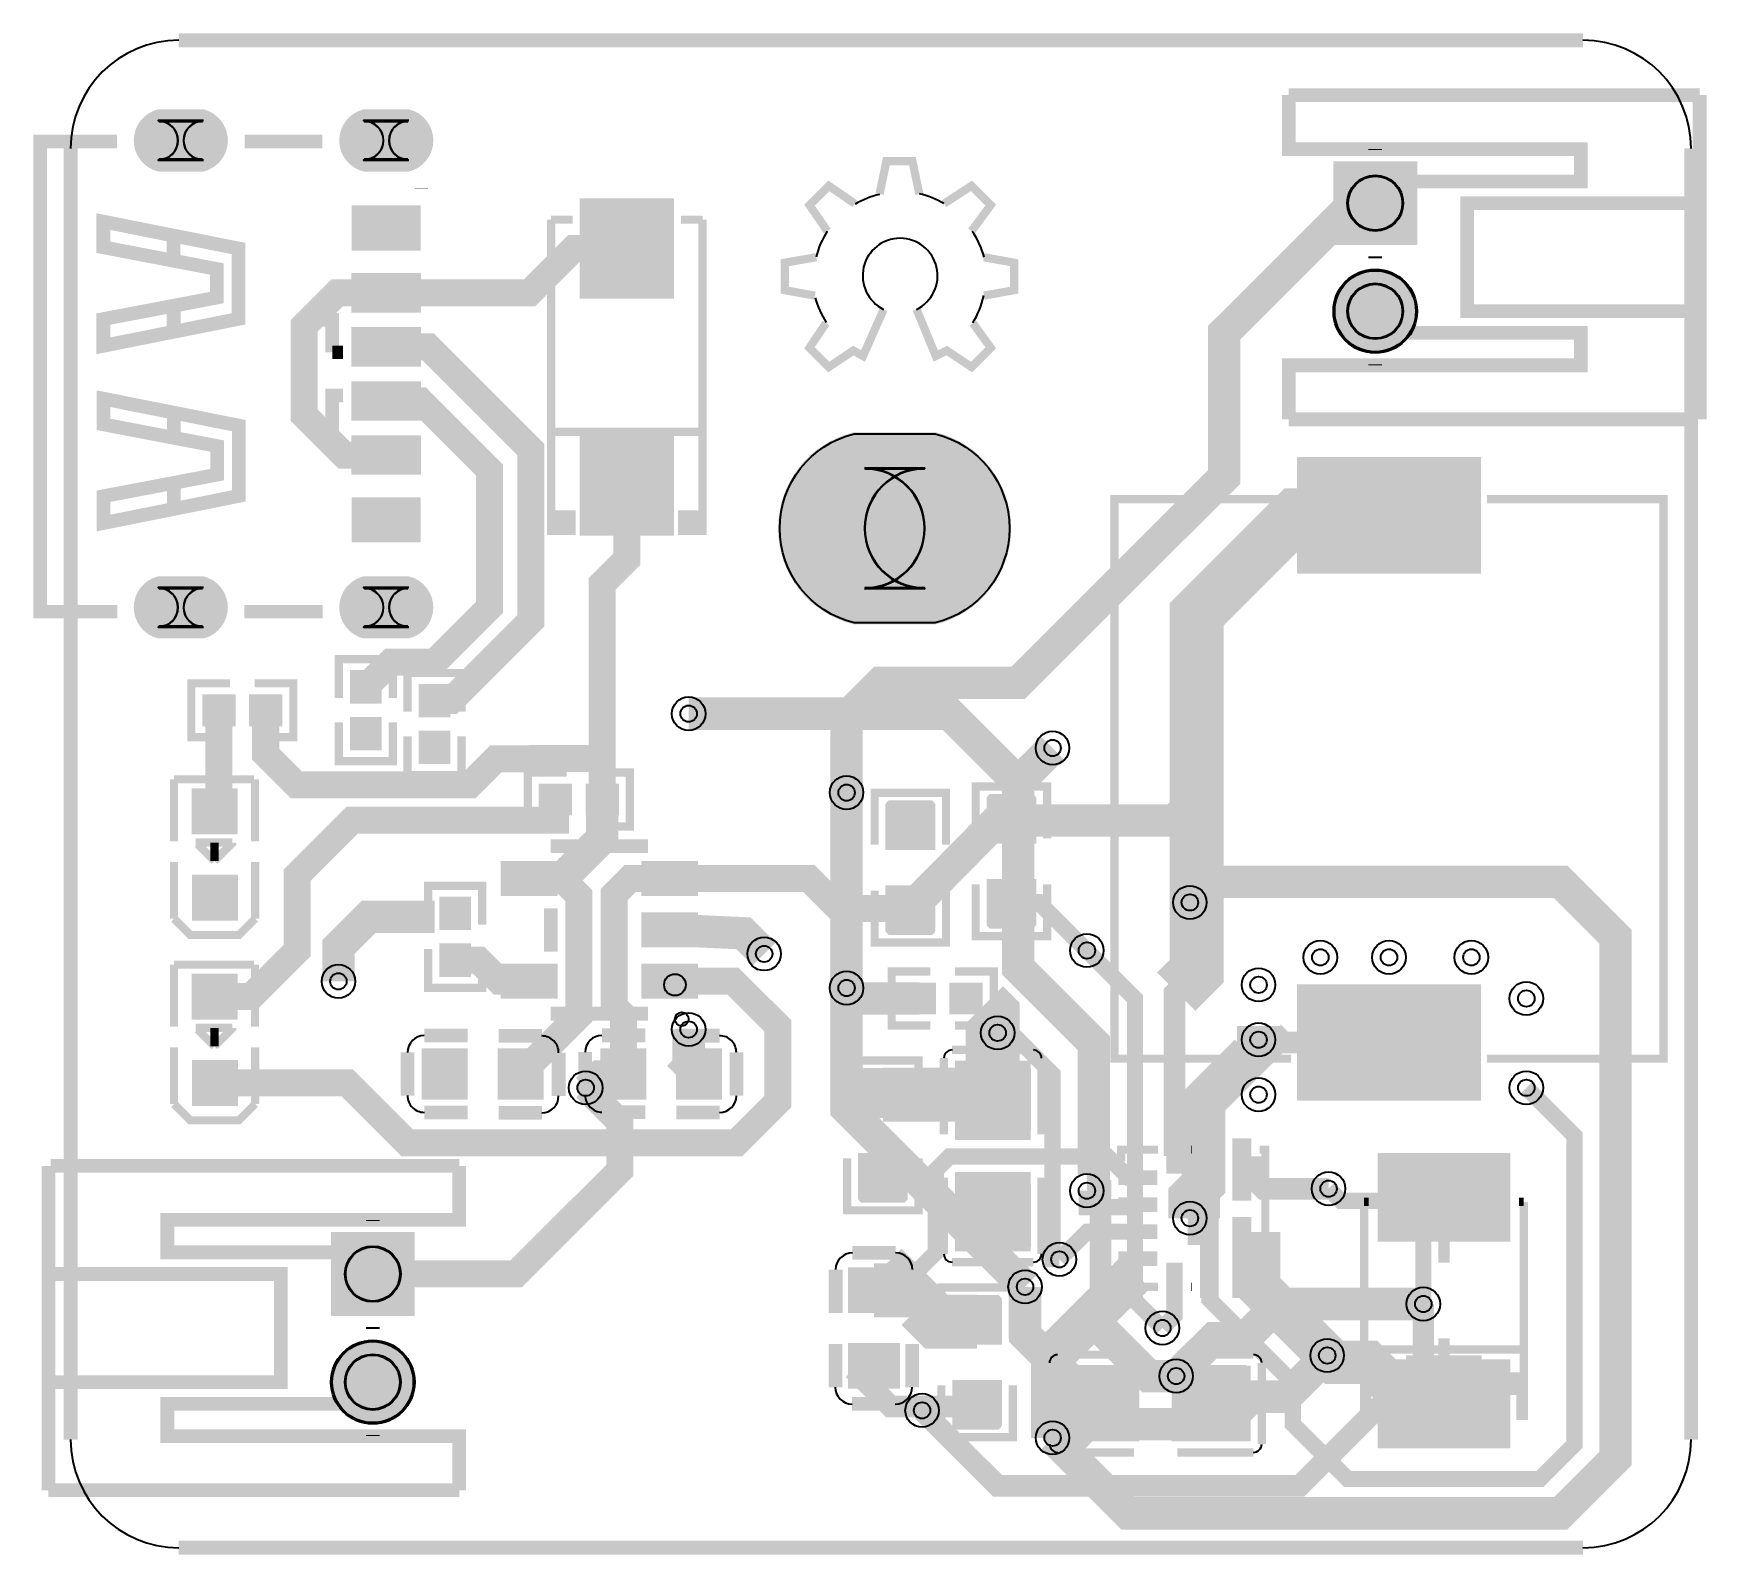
# Model space of a CAD drawing. Header units: millimetres. Extents: x -14.4 to 16.5, y 66.9 to 95.1.
import ezdxf

# ---------------------------------------------------------------- set-up
doc = ezdxf.new("R2010")
doc.units = ezdxf.units.MM
for name, color, linetype, true_color in [('BoardOutLine', 7, 'Continuous', 0xff00ff), ('BottomLayer', 7, 'Continuous', 0x0000ff), ('Document', 7, 'Continuous', 0xffffff), ('Hole', 7, 'Continuous', 0x222222), ('Multi-Layer', 7, 'Continuous', 0xc0c0c0), ('TopLayer', 7, 'Continuous', 0xff0000), ('TopPasteMaskLayer', 7, 'Continuous', 0x808080), ('TopSilkLayer', 7, 'Continuous', 0xffcc00), ('TopSolderMaskLayer', 7, 'Continuous', 0x800080)]:
    doc.layers.add(name, color=color, linetype=linetype, true_color=true_color)

msp = doc.modelspace()

# ---------------------------------------------------------------- hatches: boundary and pattern name
at = {"layer": 'Document'}
for points in [[(-3.33, 91.351), (-3.528, 91.351), (-3.528, 90.556), (-3.33, 90.556)], [(-2.766, 91.053), (-4.092, 91.053), (-4.092, 90.854), (-2.766, 90.854)], [(-3.33, 86.449), (-3.528, 86.449), (-3.528, 87.244), (-3.33, 87.244)], [(-11.117, 80.412), (-11.117, 80.952), (-10.987, 80.952), (-10.987, 80.412)], [(-10.782, 80.618), (-11.322, 80.618), (-11.322, 80.748), (-10.782, 80.748)], [(-11.111, 78.813), (-11.111, 79.353), (-10.981, 79.353), (-10.981, 78.813)], [(-11.117, 76.983), (-11.117, 77.523), (-10.987, 77.523), (-10.987, 76.983)], [(-10.782, 77.189), (-11.322, 77.189), (-11.322, 77.319), (-10.782, 77.319)], [(-11.111, 75.384), (-11.111, 75.924), (-10.981, 75.924), (-10.981, 75.384)], [(11.579, 73.168), (11.789, 73.168), (11.789, 72.328), (11.579, 72.328)], [(11.579, 70.088), (11.789, 70.088), (11.789, 70.928), (11.579, 70.928)], [(10.984, 70.403), (12.384, 70.403), (12.384, 70.613), (10.984, 70.613)], [(10.284, 69.878), (10.984, 69.878), (10.984, 70.298), (10.284, 70.298)], [(13.084, 69.878), (12.384, 69.878), (12.384, 70.298), (13.084, 70.298)]]:
    msp.add_hatch(color=256, dxfattribs=at).paths.add_polyline_path(points)
at = {"layer": 'Multi-Layer'}
for points in [[(-11.279, 93.643, -0.785398), (-11.279, 92.543), (-12.079, 92.543, -0.785398), (-12.079, 93.643)], [(-7.479, 93.643, -0.785398), (-7.479, 92.543), (-8.279, 92.543, -0.785398), (-8.279, 93.643)], [(11.164, 92.682), (11.164, 91.182), (9.664, 91.182), (9.664, 92.682)], [(9.664, 89.932, 1), (11.164, 89.932, 1)], [(-11.279, 85.003, -0.785398), (-11.279, 83.903), (-12.079, 83.903, -0.785398), (-12.079, 85.003)], [(-7.479, 85.003, -0.785398), (-7.479, 83.903), (-8.279, 83.903, -0.785398), (-8.279, 85.003)], [(-8.878, 71.37), (-8.878, 72.87), (-7.378, 72.87), (-7.378, 71.37)], [(-8.878, 70.12, 1), (-7.378, 70.12, 1)]]:
    msp.add_hatch(color=256, dxfattribs=at).paths.add_polyline_path(points)
at = {"layer": 'TopLayer'}
for points in [[(-4.279, 90.192), (-4.279, 91.992), (-2.579, 91.992), (-2.579, 90.192)], [(-7.279, 91.873), (-7.279, 91.073), (-8.479, 91.073), (-8.479, 91.873)], [(-7.279, 90.623), (-7.279, 89.923), (-8.479, 89.923), (-8.479, 90.623)], [(-7.279, 89.623), (-7.279, 88.923), (-8.479, 88.923), (-8.479, 89.623)], [(-7.279, 88.623), (-7.279, 87.923), (-8.479, 87.923), (-8.479, 88.623)], [(-7.279, 87.623), (-7.279, 86.923), (-8.479, 86.923), (-8.479, 87.623)], [(-4.279, 85.808), (-4.279, 87.608), (-2.579, 87.608), (-2.579, 85.808)], [(12.328, 85.096), (9.008, 85.096), (9.008, 87.22), (12.328, 87.22)], [(-7.279, 86.473), (-7.279, 85.673), (-8.479, 85.673), (-8.479, 86.473)], [(-7.985, 82.7), (-8.525, 82.7), (-8.525, 83.266), (-7.985, 83.266)], [(-6.715, 82.446), (-7.255, 82.446), (-7.255, 83.012), (-6.715, 83.012)], [(-10.691, 82.28), (-10.691, 82.82), (-11.257, 82.82), (-11.257, 82.28)], [(-10.391, 82.28), (-10.391, 82.82), (-9.825, 82.82), (-9.825, 82.28)], [(-7.985, 82.4), (-8.525, 82.4), (-8.525, 81.834), (-7.985, 81.834)], [(-6.715, 82.146), (-7.255, 82.146), (-7.255, 81.58), (-6.715, 81.58)], [(-10.653, 80.282), (-11.453, 80.282), (-11.453, 81.082), (-10.653, 81.082)], [(-4.468, 80.629), (-4.468, 81.169), (-5.034, 81.169), (-5.034, 80.629)], [(-4.168, 80.629), (-4.168, 81.169), (-3.602, 81.169), (-3.602, 80.629)], [(2.247, 79.986), (1.383, 79.986), (1.383, 80.792), (2.247, 80.792)], [(4.115, 80.106), (3.251, 80.106), (3.251, 80.912), (4.115, 80.912)], [(-5.737, 79.736), (-4.737, 79.736), (-4.737, 79.136), (-5.737, 79.136)], [(-3.137, 79.736), (-2.137, 79.736), (-2.137, 79.136), (-3.137, 79.136)], [(-10.646, 78.683), (-11.446, 78.683), (-11.446, 79.483), (-10.646, 79.483)], [(2.247, 79.286), (1.383, 79.286), (1.383, 78.479), (2.247, 78.479)], [(4.115, 79.406), (3.251, 79.406), (3.251, 78.6), (4.115, 78.6)], [(-6.874, 78.509), (-6.334, 78.509), (-6.334, 79.075), (-6.874, 79.075)], [(-3.137, 78.786), (-2.137, 78.786), (-2.137, 78.186), (-3.137, 78.186)], [(-6.874, 78.209), (-6.334, 78.209), (-6.334, 77.643), (-6.874, 77.643)], [(-5.737, 77.836), (-4.737, 77.836), (-4.737, 77.236), (-5.737, 77.236)], [(-3.137, 77.836), (-2.137, 77.836), (-2.137, 77.236), (-3.137, 77.236)], [(-10.653, 76.853), (-11.453, 76.853), (-11.453, 77.653), (-10.653, 77.653)], [(2.263, 77.486), (2.263, 76.946), (1.697, 76.946), (1.697, 77.486)], [(2.563, 77.486), (2.563, 76.946), (3.129, 76.946), (3.129, 77.486)], [(12.328, 77.464), (9.008, 77.464), (9.008, 75.34), (12.328, 75.34)], [(-6.395, 75.37), (-7.195, 75.37), (-7.195, 76.27), (-6.395, 76.27)], [(-4.995, 75.37), (-5.795, 75.37), (-5.795, 76.27), (-4.995, 76.27)], [(-3.893, 76.27), (-3.093, 76.27), (-3.093, 75.37), (-3.893, 75.37)], [(-2.493, 76.27), (-1.693, 76.27), (-1.693, 75.37), (-2.493, 75.37)], [(-10.646, 75.254), (-11.446, 75.254), (-11.446, 76.054), (-10.646, 76.054)], [(1.739, 75.033), (0.875, 75.033), (0.875, 75.839), (1.739, 75.839)], [(2.664, 74.627), (4.014, 74.627), (4.014, 76.037), (2.664, 76.037)], [(6.575, 74.602), (6.825, 74.602), (6.825, 74.002), (6.575, 74.002)], [(7.195, 74.602), (7.495, 74.602), (7.495, 71.702), (7.195, 71.702), (7.195, 72.664), (7.005, 72.665), (7.005, 73.639), (7.195, 73.639)], [(7.795, 74.602), (8.095, 74.602), (8.095, 73.502), (7.795, 73.502)], [(1.739, 74.333), (0.875, 74.333), (0.875, 73.526), (1.739, 73.526)], [(10.496, 72.735), (12.872, 72.735), (12.872, 74.343), (10.496, 74.343)], [(2.664, 73.977), (4.014, 73.977), (4.014, 72.567), (2.664, 72.567)], [(6.325, 74.027), (6.325, 73.777), (5.725, 73.777), (5.725, 74.027)], [(6.325, 73.527), (6.325, 73.277), (5.725, 73.277), (5.725, 73.527)], [(7.795, 73.152), (8.095, 73.152), (8.095, 71.702), (7.795, 71.702)], [(6.325, 73.027), (6.325, 72.777), (5.725, 72.777), (5.725, 73.027)], [(6.325, 72.527), (6.325, 72.277), (5.725, 72.277), (5.725, 72.527)], [(0.693, 71.42), (0.693, 72.22), (1.593, 72.22), (1.593, 71.42)], [(6.575, 72.302), (6.825, 72.302), (6.825, 71.702), (6.575, 71.702)], [(3.48, 70.835), (2.616, 70.835), (2.616, 71.641), (3.48, 71.641)], [(0.693, 70.02), (0.693, 70.82), (1.593, 70.82), (1.593, 70.02)], [(6.025, 69.048), (6.025, 70.398), (4.615, 70.398), (4.615, 69.048)], [(6.675, 69.048), (6.675, 70.398), (8.085, 70.398), (8.085, 69.048)], [(10.496, 70.521), (12.872, 70.521), (12.872, 68.913), (10.496, 68.913)], [(3.48, 70.135), (2.616, 70.135), (2.616, 69.329), (3.48, 69.329)]]:
    msp.add_hatch(color=256, dxfattribs=at).paths.add_polyline_path(points)
at = {"layer": 'TopPasteMaskLayer'}
for points in [[(-11.279, 93.643, -0.785398), (-11.279, 92.543), (-12.079, 92.543, -0.785398), (-12.079, 93.643)], [(-7.479, 93.643, -0.785398), (-7.479, 92.543), (-8.279, 92.543, -0.785398), (-8.279, 93.643)], [(11.164, 92.682), (11.164, 91.182), (9.664, 91.182), (9.664, 92.682)], [(-4.279, 90.192), (-4.279, 91.992), (-2.579, 91.992), (-2.579, 90.192)], [(-7.279, 91.873), (-7.279, 91.073), (-8.479, 91.073), (-8.479, 91.873)], [(9.664, 89.932, 1), (11.164, 89.932, 1)], [(-7.279, 90.623), (-7.279, 89.923), (-8.479, 89.923), (-8.479, 90.623)], [(-7.279, 89.623), (-7.279, 88.923), (-8.479, 88.923), (-8.479, 89.623)], [(-7.279, 88.623), (-7.279, 87.923), (-8.479, 87.923), (-8.479, 88.623)], [(-7.279, 87.623), (-7.279, 86.923), (-8.479, 86.923), (-8.479, 87.623)], [(-4.279, 85.808), (-4.279, 87.608), (-2.579, 87.608), (-2.579, 85.808)], [(0.774, 84.166, -0.785398), (0.774, 87.665), (2.274, 87.665, -0.785398), (2.274, 84.166)], [(12.328, 85.096), (9.008, 85.096), (9.008, 87.22), (12.328, 87.22)], [(-7.279, 86.473), (-7.279, 85.673), (-8.479, 85.673), (-8.479, 86.473)], [(-11.279, 85.003, -0.785398), (-11.279, 83.903), (-12.079, 83.903, -0.785398), (-12.079, 85.003)], [(-7.479, 85.003, -0.785398), (-7.479, 83.903), (-8.279, 83.903, -0.785398), (-8.279, 85.003)], [(-8.025, 82.685), (-8.485, 82.685), (-8.525, 82.725), (-8.525, 83.226), (-8.485, 83.266), (-8.025, 83.266), (-7.985, 83.226), (-7.985, 82.725)], [(-6.755, 82.431), (-7.215, 82.431), (-7.255, 82.471), (-7.255, 82.972), (-7.215, 83.012), (-6.755, 83.012), (-6.715, 82.972), (-6.715, 82.471)], [(-10.676, 82.32), (-10.676, 82.78), (-10.716, 82.82), (-11.217, 82.82), (-11.257, 82.78), (-11.257, 82.32), (-11.217, 82.28), (-10.716, 82.28)], [(-10.406, 82.32), (-10.406, 82.78), (-10.366, 82.82), (-9.865, 82.82), (-9.825, 82.78), (-9.825, 82.32), (-9.865, 82.28), (-10.366, 82.28)], [(-8.025, 82.415), (-8.485, 82.415), (-8.525, 82.375), (-8.525, 81.874), (-8.485, 81.834), (-8.025, 81.834), (-7.985, 81.874), (-7.985, 82.375)], [(-6.755, 82.161), (-7.215, 82.161), (-7.255, 82.121), (-7.255, 81.62), (-7.215, 81.58), (-6.755, 81.58), (-6.715, 81.62), (-6.715, 82.121)], [(-10.653, 80.282), (-11.453, 80.282), (-11.453, 81.082), (-10.653, 81.082)], [(-4.453, 80.669), (-4.453, 81.129), (-4.493, 81.169), (-4.994, 81.169), (-5.034, 81.129), (-5.034, 80.669), (-4.994, 80.629), (-4.493, 80.629)], [(-4.183, 80.669), (-4.183, 81.129), (-4.143, 81.169), (-3.642, 81.169), (-3.602, 81.129), (-3.602, 80.669), (-3.642, 80.629), (-4.143, 80.629)], [(1.365, 80.831), (1.365, 80.031), (1.415, 79.981), (1.643, 79.981), (1.643, 80.351), (1.973, 80.351), (1.973, 79.981), (2.215, 79.981), (2.265, 80.031), (2.265, 80.831), (2.215, 80.881), (1.415, 80.881)], [(3.233, 80.951), (3.233, 80.151), (3.283, 80.101), (3.511, 80.101), (3.511, 80.471), (3.841, 80.471), (3.841, 80.101), (4.083, 80.101), (4.133, 80.151), (4.133, 80.951), (4.083, 81.001), (3.283, 81.001)], [(-5.737, 79.736), (-4.737, 79.736), (-4.737, 79.136), (-5.737, 79.136)], [(-3.137, 79.736), (-2.137, 79.736), (-2.137, 79.136), (-3.137, 79.136)], [(-10.646, 78.683), (-11.446, 78.683), (-11.446, 79.483), (-10.646, 79.483)], [(1.415, 79.281), (1.643, 79.281), (1.643, 78.901), (1.973, 78.901), (1.973, 79.281), (2.215, 79.281), (2.265, 79.231), (2.265, 78.441), (2.215, 78.391), (1.415, 78.391), (1.365, 78.441), (1.365, 79.231)], [(3.283, 79.401), (3.511, 79.401), (3.511, 79.021), (3.841, 79.021), (3.841, 79.401), (4.083, 79.401), (4.133, 79.351), (4.133, 78.561), (4.083, 78.511), (3.283, 78.511), (3.233, 78.561), (3.233, 79.351)], [(-6.834, 78.494), (-6.374, 78.494), (-6.334, 78.534), (-6.334, 79.035), (-6.374, 79.075), (-6.834, 79.075), (-6.874, 79.035), (-6.874, 78.534)], [(-3.137, 78.786), (-2.137, 78.786), (-2.137, 78.186), (-3.137, 78.186)], [(-6.834, 78.224), (-6.374, 78.224), (-6.334, 78.184), (-6.334, 77.683), (-6.374, 77.643), (-6.834, 77.643), (-6.874, 77.683), (-6.874, 78.184)], [(-5.737, 77.836), (-4.737, 77.836), (-4.737, 77.236), (-5.737, 77.236)], [(-3.137, 77.836), (-2.137, 77.836), (-2.137, 77.236), (-3.137, 77.236)], [(-10.653, 76.853), (-11.453, 76.853), (-11.453, 77.653), (-10.653, 77.653)], [(2.278, 77.446), (2.278, 76.986), (2.238, 76.946), (1.737, 76.946), (1.697, 76.986), (1.697, 77.446), (1.737, 77.486), (2.238, 77.486)], [(2.548, 77.446), (2.548, 76.986), (2.588, 76.946), (3.089, 76.946), (3.129, 76.986), (3.129, 77.446), (3.089, 77.486), (2.588, 77.486)], [(12.328, 77.464), (9.008, 77.464), (9.008, 75.34), (12.328, 75.34)], [(-6.395, 75.37), (-7.195, 75.37), (-7.195, 76.27), (-6.395, 76.27)], [(-4.995, 75.37), (-5.795, 75.37), (-5.795, 76.27), (-4.995, 76.27)], [(-3.893, 76.27), (-3.093, 76.27), (-3.093, 75.37), (-3.893, 75.37)], [(-2.493, 76.27), (-1.693, 76.27), (-1.693, 75.37), (-2.493, 75.37)], [(-10.646, 75.254), (-11.446, 75.254), (-11.446, 76.054), (-10.646, 76.054)], [(0.857, 75.878), (0.857, 75.078), (0.907, 75.028), (1.135, 75.028), (1.135, 75.398), (1.465, 75.398), (1.465, 75.028), (1.707, 75.028), (1.757, 75.078), (1.757, 75.878), (1.707, 75.928), (0.907, 75.928)], [(2.719, 75.977), (3.999, 75.977), (4.049, 75.927), (4.049, 74.777), (3.999, 74.727), (3.589, 74.722), (3.589, 75.172), (3.139, 75.172), (3.139, 74.732), (2.719, 74.727), (2.669, 74.777), (2.669, 75.927)], [(6.575, 74.602), (6.825, 74.602), (6.825, 74.002), (6.575, 74.002)], [(7.195, 74.602), (7.495, 74.602), (7.495, 71.702), (7.195, 71.702), (7.195, 72.664), (7.005, 72.665), (7.005, 73.639), (7.195, 73.639)], [(7.795, 74.602), (8.095, 74.602), (8.095, 73.502), (7.795, 73.502)], [(0.907, 74.328), (1.135, 74.328), (1.135, 73.948), (1.465, 73.948), (1.465, 74.328), (1.707, 74.328), (1.757, 74.278), (1.757, 73.488), (1.707, 73.438), (0.907, 73.438), (0.857, 73.488), (0.857, 74.278)], [(10.496, 72.735), (12.872, 72.735), (12.872, 74.343), (10.496, 74.343)], [(6.325, 74.027), (6.325, 73.777), (5.725, 73.777), (5.725, 74.027)], [(2.719, 73.827), (3.139, 73.827), (3.139, 73.382), (3.589, 73.382), (3.589, 73.822), (3.999, 73.827), (4.049, 73.777), (4.049, 72.627), (3.999, 72.577), (2.719, 72.577), (2.669, 72.627), (2.669, 73.777)], [(6.325, 73.527), (6.325, 73.277), (5.725, 73.277), (5.725, 73.527)], [(7.795, 73.152), (8.095, 73.152), (8.095, 71.702), (7.795, 71.702)], [(-8.878, 71.37), (-8.878, 72.87), (-7.378, 72.87), (-7.378, 71.37)], [(6.325, 73.027), (6.325, 72.777), (5.725, 72.777), (5.725, 73.027)], [(6.325, 72.527), (6.325, 72.277), (5.725, 72.277), (5.725, 72.527)], [(0.693, 71.42), (0.693, 72.22), (1.593, 72.22), (1.593, 71.42)], [(6.575, 72.302), (6.825, 72.302), (6.825, 71.702), (6.575, 71.702)], [(2.598, 71.68), (2.598, 70.88), (2.648, 70.83), (2.876, 70.83), (2.876, 71.2), (3.206, 71.2), (3.206, 70.83), (3.448, 70.83), (3.498, 70.88), (3.498, 71.68), (3.448, 71.73), (2.648, 71.73)], [(-8.878, 70.12, 1), (-7.378, 70.12, 1)], [(0.693, 70.02), (0.693, 70.82), (1.593, 70.82), (1.593, 70.02)], [(4.675, 69.103), (4.675, 70.383), (4.725, 70.433), (5.875, 70.433), (5.925, 70.383), (5.93, 69.973), (5.48, 69.973), (5.48, 69.523), (5.92, 69.523), (5.925, 69.103), (5.875, 69.053), (4.725, 69.053)], [(6.825, 69.103), (6.825, 69.523), (7.27, 69.523), (7.27, 69.973), (6.83, 69.973), (6.825, 70.383), (6.875, 70.433), (8.025, 70.433), (8.075, 70.383), (8.075, 69.103), (8.025, 69.053), (6.875, 69.053)], [(10.496, 70.521), (12.872, 70.521), (12.872, 68.913), (10.496, 68.913)], [(2.648, 70.13), (2.876, 70.13), (2.876, 69.75), (3.206, 69.75), (3.206, 70.13), (3.448, 70.13), (3.498, 70.08), (3.498, 69.29), (3.448, 69.24), (2.648, 69.24), (2.598, 69.29), (2.598, 70.08)]]:
    msp.add_hatch(color=256, dxfattribs=at).paths.add_polyline_path(points)
at = {"layer": 'TopSilkLayer'}
for points in [[(-4.906, 86.25), (-4.378, 86.25), (-4.378, 85.793), (-4.906, 85.793)], [(-1.952, 86.25), (-2.48, 86.25), (-2.48, 85.793), (-1.952, 85.793)], [(10.132, 69.878), (10.344, 69.878), (10.344, 69.421), (10.132, 69.421)], [(13.236, 69.878), (13.024, 69.878), (13.024, 69.421), (13.236, 69.421)]]:
    msp.add_hatch(color=256, dxfattribs=at).paths.add_polyline_path(points)
at = {"layer": 'TopSolderMaskLayer'}
for points in [[(-11.26, 93.668, -0.785398), (-11.26, 92.517), (-12.097, 92.517, -0.785398), (-12.097, 93.668)], [(-7.46, 93.668, -0.785398), (-7.46, 92.517), (-8.297, 92.517, -0.785398), (-8.297, 93.668)], [(11.189, 92.707), (11.189, 91.157), (9.639, 91.157), (9.639, 92.707)], [(-4.303, 90.166), (-4.303, 92.019), (-2.555, 92.019), (-2.555, 90.166)], [(-7.241, 91.89), (-7.241, 91.056), (-8.517, 91.056), (-8.517, 91.89)], [(9.639, 89.932, 1), (11.189, 89.932, 1)], [(-7.235, 90.638), (-7.235, 89.908), (-8.523, 89.908), (-8.523, 90.638)], [(-7.235, 89.638), (-7.235, 88.908), (-8.523, 88.908), (-8.523, 89.638)], [(-7.235, 88.638), (-7.235, 87.908), (-8.523, 87.908), (-8.523, 88.638)], [(-7.235, 87.638), (-7.235, 86.908), (-8.523, 86.908), (-8.523, 87.638)], [(-4.303, 85.781), (-4.303, 87.634), (-2.555, 87.634), (-2.555, 85.781)], [(0.763, 84.14, -0.785398), (0.763, 87.691), (2.285, 87.691, -0.785398), (2.285, 84.14)], [(12.368, 85.08), (8.968, 85.08), (8.968, 87.236), (12.368, 87.236)], [(-7.241, 86.49), (-7.241, 85.656), (-8.517, 85.656), (-8.517, 86.49)], [(-11.26, 85.028, -0.785398), (-11.26, 83.878), (-12.097, 83.878, -0.785398), (-12.097, 85.028)], [(-7.46, 85.028, -0.785398), (-7.46, 83.878), (-8.297, 83.878, -0.785398), (-8.297, 85.028)], [(-7.961, 82.673), (-8.549, 82.673), (-8.549, 83.292), (-7.961, 83.292)], [(-6.691, 82.419), (-7.279, 82.419), (-7.279, 83.038), (-6.691, 83.038)], [(-10.666, 82.255), (-10.666, 82.845), (-11.282, 82.845), (-11.282, 82.255)], [(-10.416, 82.255), (-10.416, 82.845), (-9.8, 82.845), (-9.8, 82.255)], [(-7.961, 82.427), (-8.549, 82.427), (-8.549, 81.808), (-7.961, 81.808)], [(-6.691, 82.173), (-7.279, 82.173), (-7.279, 81.554), (-6.691, 81.554)], [(-10.627, 80.257), (-11.478, 80.257), (-11.478, 81.108), (-10.627, 81.108)], [(-4.443, 80.604), (-4.443, 81.194), (-5.059, 81.194), (-5.059, 80.604)], [(-4.193, 80.604), (-4.193, 81.194), (-3.577, 81.194), (-3.577, 80.604)], [(2.274, 79.962), (1.355, 79.962), (1.355, 80.816), (2.274, 80.816)], [(4.142, 80.082), (3.224, 80.082), (3.224, 80.936), (4.142, 80.936)], [(-5.762, 79.762), (-4.711, 79.762), (-4.711, 79.111), (-5.762, 79.111)], [(-3.162, 79.762), (-2.111, 79.762), (-2.111, 79.111), (-3.162, 79.111)], [(-10.62, 78.658), (-11.471, 78.658), (-11.471, 79.509), (-10.62, 79.509)], [(2.274, 79.31), (1.355, 79.31), (1.355, 78.456), (2.274, 78.456)], [(4.142, 79.43), (3.224, 79.43), (3.224, 78.576), (4.142, 78.576)], [(-6.898, 78.482), (-6.31, 78.482), (-6.31, 79.101), (-6.898, 79.101)], [(-3.162, 78.812), (-2.111, 78.812), (-2.111, 78.161), (-3.162, 78.161)], [(-6.898, 78.236), (-6.31, 78.236), (-6.31, 77.617), (-6.898, 77.617)], [(-10.627, 76.828), (-11.478, 76.828), (-11.478, 77.679), (-10.627, 77.679)], [(-5.762, 77.862), (-4.711, 77.862), (-4.711, 77.211), (-5.762, 77.211)], [(-3.162, 77.862), (-2.111, 77.862), (-2.111, 77.211), (-3.162, 77.211)], [(2.288, 77.511), (2.288, 76.921), (1.672, 76.921), (1.672, 77.511)], [(2.538, 77.511), (2.538, 76.921), (3.154, 76.921), (3.154, 77.511)], [(12.368, 77.48), (8.968, 77.48), (8.968, 75.324), (12.368, 75.324)], [(-6.37, 75.344), (-7.221, 75.344), (-7.221, 76.295), (-6.37, 76.295)], [(-4.97, 75.344), (-5.821, 75.344), (-5.821, 76.295), (-4.97, 76.295)], [(-3.919, 76.295), (-3.068, 76.295), (-3.068, 75.344), (-3.919, 75.344)], [(-2.519, 76.295), (-1.668, 76.295), (-1.668, 75.344), (-2.519, 75.344)], [(-10.62, 75.229), (-11.471, 75.229), (-11.471, 76.08), (-10.62, 76.08)], [(1.766, 75.009), (0.847, 75.009), (0.847, 75.863), (1.766, 75.863)], [(2.639, 74.6), (4.038, 74.6), (4.038, 76.064), (2.639, 76.064)], [(6.55, 74.627), (6.85, 74.627), (6.85, 73.976), (6.55, 73.976)], [(7.17, 74.627), (7.52, 74.627), (7.52, 71.677), (7.17, 71.677), (7.17, 72.656), (6.947, 72.656), (6.947, 73.647), (7.17, 73.647)], [(7.77, 74.627), (8.12, 74.627), (8.12, 73.477), (7.77, 73.477)], [(1.766, 74.357), (0.847, 74.357), (0.847, 73.503), (1.766, 73.503)], [(10.458, 72.718), (12.91, 72.718), (12.91, 74.36), (10.458, 74.36)], [(2.639, 74.004), (4.038, 74.004), (4.038, 72.54), (2.639, 72.54)], [(6.386, 74.038), (6.386, 73.766), (5.664, 73.766), (5.664, 74.038)], [(6.386, 73.538), (6.386, 73.266), (5.664, 73.266), (5.664, 73.538)], [(6.386, 73.038), (6.386, 72.766), (5.664, 72.766), (5.664, 73.038)], [(7.77, 73.177), (8.12, 73.177), (8.12, 71.677), (7.77, 71.677)], [(-8.903, 71.345), (-8.903, 72.895), (-7.353, 72.895), (-7.353, 71.345)], [(6.386, 72.538), (6.386, 72.266), (5.664, 72.266), (5.664, 72.538)], [(0.664, 71.397), (0.664, 72.243), (1.622, 72.243), (1.622, 71.397)], [(6.55, 72.327), (6.85, 72.327), (6.85, 71.677), (6.55, 71.677)], [(3.507, 70.811), (2.589, 70.811), (2.589, 71.665), (3.507, 71.665)], [(-8.903, 70.12, 1), (-7.353, 70.12, 1)], [(0.664, 69.997), (0.664, 70.843), (1.622, 70.843), (1.622, 69.997)], [(6.05, 69.023), (6.05, 70.423), (4.59, 70.423), (4.59, 69.023)], [(6.65, 69.023), (6.65, 70.423), (8.11, 70.423), (8.11, 69.023)], [(10.458, 70.538), (12.91, 70.538), (12.91, 68.896), (10.458, 68.896)], [(3.507, 70.159), (2.589, 70.159), (2.589, 69.305), (3.507, 69.305)]]:
    msp.add_hatch(color=256, dxfattribs=at).paths.add_polyline_path(points)

# ---------------------------------------------------------------- linework, layer by layer
at = {"layer": 'BoardOutLine', "const_width": 0.254}
for points in [[(-11.716, 94.945), (14.256, 94.945)], [(-13.716, 69.056), (-13.716, 92.945)], [(16.256, 92.945), (16.256, 69.056)], [(14.256, 67.056), (-11.716, 67.056)]]:
    msp.add_lwpolyline(points, dxfattribs=at)
at = {"layer": 'BoardOutLine'}
for centre, start, end in [((-11.716, 92.945), 90, 180), ((14.256, 92.945), 0, 90), ((-11.716, 69.056), 180, 270), ((14.256, 69.056), 270, 0)]:
    msp.add_arc(centre, 2, start, end, dxfattribs=at)
at = {"layer": 'BottomLayer'}
for points, const_width in [([(3.81, 81.216), (2.54, 82.486), (-2.286, 82.486)], 0.6), ([(5.08, 73.66), (5.207, 73.66), (5.207, 76.39), (3.81, 77.788), (3.81, 81.216), (4.445, 81.851)], 0.6), ([(0.635, 81.026), (0.635, 77.411)], 0.6), ([(6.477, 71.12), (5.969, 71.628), (5.969, 74.422), (5.969, 77.216), (5.08, 78.105)], 0.3), ([(0.635, 77.411), (0.635, 75.184), (3.937, 71.882)], 0.6), ([(6.985, 73.152), (6.985, 73.533), (7.239, 73.787), (7.239, 75.311), (8.382, 76.454), (8.255, 76.581), (8.255, 76.708)], 0.8), ([(4.572, 72.39), (4.445, 72.39), (4.445, 75.819), (3.683, 76.581), (3.429, 76.581)], 0.3), ([(-8.128, 72.12), (-5.477, 72.12), (-3.556, 74.041), (-3.556, 74.93), (-4.191, 75.565)], 0.5), ([(5.08, 73.66), (5.334, 73.66), (5.334, 70.881)], 0.4), ([(9.525, 70.612), (8.768, 69.85), (8.128, 69.85), (7.62, 69.342), (5.588, 69.342), (3.937, 70.993), (3.937, 71.882)], 0.6), ([(11.303, 71.564), (8.636, 71.564), (8.001, 70.929), (7.43, 70.929), (6.731, 70.231), (6.223, 70.231), (5.397, 71.057)], 0.6), ([(11.303, 71.564), (11.303, 70.485), (9.271, 68.453), (9.017, 68.199), (3.429, 68.199), (2.032, 69.596)], 0.4)]:
    msp.add_lwpolyline(points, dxfattribs=dict(at, const_width=const_width))
at = {"layer": 'Document'}
msp.add_circle((-2.539, 77.47), 0.2, dxfattribs=at)
at = {"layer": 'Hole'}
for centre in [(-2.286, 82.486), (4.445, 81.851), (0.635, 81.026), (6.985, 78.994), (-0.889, 78.042), (5.08, 78.105), (9.398, 77.978), (10.668, 77.978), (12.192, 77.978), (-8.763, 77.534), (0.635, 77.411), (8.255, 77.47), (13.208, 77.216), (-2.286, 76.644), (3.429, 76.581), (8.255, 76.454), (-4.191, 75.565), (8.255, 75.438), (13.208, 75.565), (5.08, 73.66), (9.55, 73.698), (6.985, 73.152), (4.572, 72.39), (3.937, 71.882), (11.303, 71.564), (6.477, 71.12), (9.525, 70.612), (6.731, 70.231), (2.032, 69.596), (4.445, 69.088)]:
    msp.add_circle(centre, 0.152, dxfattribs=at)
at = {"layer": 'Multi-Layer'}
for points in [[(-11.279, 93.443), (-12.079, 93.443)], [(-7.479, 93.443), (-8.279, 93.443)], [(-11.279, 92.743), (-12.079, 92.743)], [(-7.479, 92.743), (-8.279, 92.743)], [(0.974, 87.015), (2.074, 87.015)], [(-11.279, 84.803), (-12.079, 84.803)], [(-7.479, 84.803), (-8.279, 84.803)], [(0.974, 84.816), (2.074, 84.816)], [(-11.279, 84.103), (-12.079, 84.103)], [(-7.479, 84.103), (-8.279, 84.103)]]:
    msp.add_lwpolyline(points, close=True, dxfattribs=at)
msp.add_lwpolyline([(0.774, 84.166, -0.785398), (0.774, 87.665), (2.274, 87.665, -0.785398), (2.274, 84.166)], format="xyb", close=True, dxfattribs=at)
for centre, radius in [((10.414, 91.932), 0.5), ((10.414, 89.932), 0.75), ((10.414, 89.932), 0.5), ((-2.286, 82.486), 0.31), ((4.445, 81.851), 0.31), ((0.635, 81.026), 0.31), ((6.985, 78.994), 0.31), ((-0.889, 78.042), 0.31), ((5.08, 78.105), 0.31), ((9.398, 77.978), 0.31), ((10.668, 77.978), 0.31), ((12.192, 77.978), 0.31), ((-8.763, 77.534), 0.31), ((0.635, 77.411), 0.31), ((8.255, 77.47), 0.31), ((13.208, 77.216), 0.31), ((-2.286, 76.644), 0.31), ((3.429, 76.581), 0.31), ((8.255, 76.454), 0.31), ((-4.191, 75.565), 0.31), ((13.208, 75.565), 0.31), ((8.255, 75.438), 0.31), ((5.08, 73.66), 0.31), ((9.55, 73.698), 0.31), ((6.985, 73.152), 0.31), ((-8.128, 72.12), 0.5), ((4.572, 72.39), 0.31), ((3.937, 71.882), 0.31), ((11.303, 71.564), 0.31), ((6.477, 71.12), 0.31), ((-8.128, 70.12), 0.75), ((9.525, 70.612), 0.31), ((-8.128, 70.12), 0.5), ((6.731, 70.231), 0.31), ((2.032, 69.596), 0.31), ((4.445, 69.088), 0.31)]:
    msp.add_circle(centre, radius, dxfattribs=at)
for centre, radius, start, end in [((-12.079, 93.093), 0.35, 270, 450), ((-11.279, 93.093), 0.35, 450, 270), ((-8.279, 93.093), 0.35, 270, 450), ((-7.479, 93.093), 0.35, 450, 270), ((0.974, 85.915), 1.1, 270, 90), ((2.074, 85.915), 1.1, 90, 270), ((-12.079, 84.453), 0.35, 270, 450), ((-11.279, 84.453), 0.35, 450, 270), ((-8.279, 84.453), 0.35, 270, 450), ((-7.479, 84.453), 0.35, 450, 270)]:
    msp.add_arc(centre, radius, start, end, dxfattribs=at)
at = {"layer": 'TopLayer'}
for points, const_width in [([(10.414, 91.932), (10.017, 91.932), (7.62, 89.535), (7.62, 86.868), (5.842, 85.09), (3.81, 83.058), (1.651, 83.058), (1.27, 83.058), (0.635, 82.423), (0.635, 81.026)], 0.6), ([(-7.879, 90.273), (-5.231, 90.273), (-4.411, 91.093), (-3.429, 91.093)], 0.5), ([(-7.879, 90.274), (-8.786, 90.274), (-9.398, 89.662), (-9.398, 88.011), (-8.659, 87.272), (-7.879, 87.272)], 0.5), ([(-7.879, 89.273), (-7.104, 89.273), (-5.461, 87.63)], 0.5), ([(-7.879, 88.273), (-7.247, 88.273), (-5.969, 86.995), (-5.969, 84.455), (-6.477, 83.947)], 0.5), ([(-6.985, 82.729), (-6.679, 82.729), (-5.207, 84.201), (-5.207, 87.376), (-5.461, 87.63)], 0.5), ([(-3.429, 86.707), (-3.429, 85.344), (-3.885, 84.888), (-3.885, 80.899)], 0.5), ([(10.668, 86.158), (8.942, 86.158), (7.112, 84.328), (7.112, 80.645), (6.74, 80.273)], 1), ([(-6.477, 83.947), (-6.985, 83.439), (-7.798, 83.439), (-8.255, 82.982)], 0.5), ([(-11.052, 80.682), (-10.974, 80.761), (-10.974, 82.55)], 0.5), ([(-10.109, 82.55), (-10.109, 81.737), (-9.543, 81.171), (-6.332, 81.171), (-5.852, 81.651), (-3.81, 81.661)], 0.5), ([(-11.052, 77.253), (-10.377, 77.253), (-9.525, 78.105), (-9.525, 79.502), (-8.509, 80.518), (-4.751, 80.518), (-4.751, 80.899)], 0.5), ([(-3.885, 80.899), (-3.885, 80.184), (-4.633, 79.436)], 0.6), ([(7.112, 80.645), (7.112, 77.724), (6.731, 77.343)], 1), ([(3.683, 80.51), (3.421, 80.51), (1.814, 78.882)], 0.6), ([(3.683, 80.509), (7.112, 80.509)], 0.6), ([(-5.395, 75.819), (-4.318, 76.896), (-4.318, 79.121), (-4.633, 79.436), (-5.237, 79.436)], 0.5), ([(-3.493, 75.82), (-3.493, 76.899), (-3.664, 77.07), (-3.664, 79.14), (-3.368, 79.436), (-2.637, 79.436)], 0.5), ([(1.814, 78.882), (0.493, 78.882), (-0.061, 79.436), (-2.637, 79.436)], 0.5), ([(4.445, 69.088), (5.842, 67.691), (13.843, 67.691), (14.859, 68.707), (14.859, 78.359), (13.843, 79.375), (7.366, 79.375), (6.985, 78.994)], 0.6), ([(-6.985, 78.728), (-8.203, 78.728), (-8.763, 78.168), (-8.763, 77.534)], 0.6), ([(5.08, 78.105), (4.182, 79.003), (3.683, 79.003)], 0.3), ([(-2.637, 78.486), (-1.27, 78.423), (-0.889, 78.042)], 0.6), ([(-5.237, 77.536), (-5.781, 77.536), (-6.172, 77.927), (-6.604, 77.927)], 0.5), ([(-2.637, 77.536), (-1.463, 77.536), (-0.635, 76.708), (-0.635, 75.311), (-1.397, 74.549), (-7.493, 74.549), (-8.599, 75.655), (-11.046, 75.655)], 0.5), ([(1.98, 77.216), (0.83, 77.216), (0.635, 77.411)], 0.6), ([(3.339, 75.332), (3.339, 76.925), (3.175, 77.089)], 1), ([(6.7, 74.302), (6.7, 77.312), (6.731, 77.343)], 0.4), ([(-2.474, 75.756), (-2.286, 75.944), (-2.286, 76.644)], 0.6), ([(10.668, 76.402), (8.434, 76.402), (8.382, 76.454), (7.345, 75.417), (7.345, 73.152)], 0.4), ([(-4.191, 75.565), (-3.936, 75.82), (-3.493, 75.82)], 0.5), ([(-3.493, 75.82), (-3.748, 75.565), (-4.191, 75.565)], 0.5), ([(3.339, 75.332), (3.234, 75.436), (1.307, 75.436)], 1), ([(7.346, 73.152), (7.346, 71.648), (8.89, 70.104), (8.89, 69.342), (9.906, 68.326), (13.462, 68.326), (14.097, 68.961), (14.097, 74.676), (13.208, 75.565)], 0.3), ([(6.025, 73.901), (5.855, 73.901), (5.461, 74.295), (2.54, 74.295), (2.286, 74.041), (2.286, 72.517), (1.651, 71.882)], 0.3), ([(9.55, 73.698), (8.344, 73.698), (8.128, 73.914), (8.128, 74.295)], 0.4), ([(5.969, 73.358), (5.08, 73.358), (5.08, 73.66)], 0.3), ([(11.303, 73.475), (9.774, 73.475), (9.55, 73.698)], 0.3), ([(3.937, 71.882), (3.339, 72.48), (3.339, 73.272)], 0.6), ([(11.303, 73.476), (11.303, 71.564)], 0.3), ([(6.025, 72.902), (5.084, 72.902), (4.572, 72.39)], 0.3), ([(9.525, 70.612), (8.255, 71.882), (8.255, 72.898)], 0.8), ([(3.048, 71.238), (2.295, 71.238), (1.651, 71.882), (1.589, 71.82), (1.143, 71.82)], 1), ([(4.445, 69.088), (4.445, 70.612), (5.969, 72.136)], 0.8), ([(6.7, 72.002), (6.7, 71.343), (6.477, 71.12)], 0.3), ([(11.684, 69.718), (11.054, 69.718), (10.287, 70.485), (9.652, 70.485), (9.525, 70.612)], 0.8), ([(0.762, 70.356), (1.45, 69.668), (2.667, 69.668)], 0.4), ([(7.38, 69.723), (7.239, 69.723), (6.731, 70.231)], 0.4), ([(5.32, 69.723), (4.685, 69.088), (4.445, 69.088)], 0.8)]:
    msp.add_lwpolyline(points, dxfattribs=dict(at, const_width=const_width))
at = {"layer": 'TopPasteMaskLayer'}
for points in [[(-11.279, 93.443), (-12.079, 93.443)], [(-7.479, 93.443), (-8.279, 93.443)], [(-11.279, 92.743), (-12.079, 92.743)], [(-7.479, 92.743), (-8.279, 92.743)], [(0.974, 87.015), (2.074, 87.015)], [(-11.279, 84.803), (-12.079, 84.803)], [(-7.479, 84.803), (-8.279, 84.803)], [(0.974, 84.816), (2.074, 84.816)], [(-11.279, 84.103), (-12.079, 84.103)], [(-7.479, 84.103), (-8.279, 84.103)]]:
    msp.add_lwpolyline(points, close=True, dxfattribs=at)
for centre, radius in [((10.414, 91.932), 0.5), ((10.414, 89.932), 0.75), ((10.414, 89.932), 0.5), ((-8.128, 72.12), 0.5), ((-8.128, 70.12), 0.75), ((-8.128, 70.12), 0.5)]:
    msp.add_circle(centre, radius, dxfattribs=at)
for centre, radius, start, end in [((-12.079, 93.093), 0.35, 270, 450), ((-11.279, 93.093), 0.35, 450, 270), ((-8.279, 93.093), 0.35, 270, 450), ((-7.479, 93.093), 0.35, 450, 270), ((0.974, 85.915), 1.1, 270, 90), ((2.074, 85.915), 1.1, 90, 270), ((-12.079, 84.453), 0.35, 270, 450), ((-11.279, 84.453), 0.35, 450, 270), ((-8.279, 84.453), 0.35, 270, 450), ((-7.479, 84.453), 0.35, 450, 270)]:
    msp.add_arc(centre, radius, start, end, dxfattribs=at)
at = {"layer": 'TopSilkLayer'}
for points, const_width in [([(16.414, 93.932), (8.814, 93.932)], 0.254), ([(8.814, 93.932), (8.814, 92.932), (10.414, 92.932)], 0.254), ([(16.414, 93.932), (16.414, 87.932)], 0.254), ([(-12.858, 93.073), (-14.279, 93.073), (-14.279, 84.373), (-12.854, 84.373)], 0.25), ([(-9.058, 93.073), (-10.5, 93.073)], 0.25), ([(10.414, 92.932), (14.214, 92.932), (14.214, 92.332), (10.414, 92.332)], 0.254), ([(10.414, 92.932), (10.414, 92.913)], 0.254), ([(1.245, 92.1), (1.372, 92.71), (1.854, 92.71), (1.981, 92.1)], 0.152), ([(-7.229, 92.198), (-7.229, 92.197)], 0.25), ([(0.279, 91.415), (-0.051, 91.897), (0.305, 92.253), (0.787, 91.923)], 0.152), ([(2.438, 91.923), (2.946, 92.253), (3.302, 91.897), (2.946, 91.415)], 0.152), ([(16.414, 91.932), (12.114, 91.932), (12.114, 89.932), (16.314, 89.932)], 0.254), ([(-4.83, 86.174), (-4.83, 91.626)], 0.152), ([(-4.83, 91.626), (-4.429, 91.626)], 0.152), ([(-2.028, 91.626), (-2.429, 91.626)], 0.152), ([(-2.028, 86.174), (-2.028, 91.626)], 0.152), ([(-11.812, 91.291), (-11.812, 90.892)], 0.254), ([(0.051, 90.221), (-0.508, 90.322), (-0.508, 90.83), (0.076, 90.932)], 0.152), ([(3.175, 90.932), (3.734, 90.83), (3.734, 90.322), (3.175, 90.221)], 0.152), ([(10.414, 90.951), (10.414, 90.913)], 0.254), ([(-11.811, 89.992), (-11.811, 89.592)], 0.254), ([(-9.279, 89.783), (-9.279, 87.763)], 0.25), ([(-9.279, 89.773), (-8.879, 89.773), (-8.879, 89.173)], 0.25), ([(1.321, 89.967), (0.94, 89.103), (0.762, 89.205), (0.305, 88.9), (-0.051, 89.256), (0.254, 89.713)], 0.152), ([(2.972, 89.713), (3.302, 89.256), (2.946, 88.9), (2.489, 89.205), (2.286, 89.103), (1.93, 89.967)], 0.152), ([(10.414, 89.532), (14.214, 89.532), (14.214, 88.932), (10.414, 88.932)], 0.254), ([(-8.879, 89.173), (-8.679, 89.173)], 0.25), ([(8.814, 87.932), (8.814, 88.932), (10.414, 88.932)], 0.254), ([(10.414, 88.951), (10.414, 88.932)], 0.254), ([(-9.279, 87.773), (-8.879, 87.773), (-8.879, 88.373), (-8.679, 88.373)], 0.25), ([(-11.807, 88.014), (-11.807, 87.615)], 0.254), ([(8.814, 87.932), (16.373, 87.932)], 0.254), ([(-4.83, 87.703), (-2.028, 87.703)], 0.152), ([(-11.806, 86.715), (-11.806, 86.315)], 0.254), ([(8.856, 76.104), (5.592, 76.104), (5.592, 86.456), (8.856, 86.456)], 0.152), ([(12.48, 76.104), (15.744, 76.104), (15.744, 86.456), (12.48, 86.456)], 0.152), ([(-7.229, 85.349), (-7.229, 85.348)], 0.25), ([(-10.504, 84.373), (-9.054, 84.373)], 0.25), ([(-7.756, 82.776), (-7.756, 83.494), (-8.754, 83.494), (-8.754, 82.776)], 0.152), ([(-6.486, 82.522), (-6.486, 83.24), (-7.484, 83.24), (-7.484, 82.522)], 0.152), ([(-10.767, 82.051), (-11.485, 82.051), (-11.485, 83.049), (-10.767, 83.049)], 0.152), ([(-10.315, 82.051), (-9.597, 82.051), (-9.597, 83.049), (-10.315, 83.049)], 0.152), ([(-7.756, 82.324), (-7.756, 81.606), (-8.754, 81.606), (-8.754, 82.324)], 0.152), ([(-6.486, 82.07), (-6.486, 81.352), (-7.484, 81.352), (-7.484, 82.07)], 0.152), ([(-4.544, 80.4), (-5.262, 80.4), (-5.262, 81.398), (-4.544, 81.398)], 0.152), ([(-4.092, 80.4), (-3.374, 80.4), (-3.374, 81.398), (-4.092, 81.398)], 0.152), ([(-11.806, 80.123), (-11.806, 81.273)], 0.15), ([(-11.805, 81.273), (-10.326, 81.273)], 0.15), ([(-10.305, 80.123), (-10.305, 81.273)], 0.15), ([(2.475, 80.062), (2.475, 81.021), (1.154, 81.021), (1.154, 80.062)], 0.152), ([(4.344, 80.182), (4.344, 81.141), (3.022, 81.141), (3.022, 80.182)], 0.152), ([(-11.406, 80.103), (-11.396, 80.103), (-11.056, 79.763)], 0.15), ([(-11.406, 80.103), (-10.725, 80.103)], 0.15), ([(-10.725, 80.103), (-10.725, 80.093), (-11.056, 79.763)], 0.15), ([(-11.056, 80.103), (-11.056, 79.763)], 0.15), ([(-4.837, 80.036), (-3.037, 80.036)], 0.254), ([(-11.803, 79.743), (-11.803, 78.693)], 0.15), ([(-10.303, 79.743), (-10.303, 78.693)], 0.15), ([(-7.103, 78.585), (-7.103, 79.303), (-6.105, 79.303), (-6.105, 78.585)], 0.152), ([(2.475, 79.21), (2.475, 78.251), (1.154, 78.251), (1.154, 79.21)], 0.152), ([(4.344, 79.33), (4.344, 78.371), (3.022, 78.371), (3.022, 79.33)], 0.152), ([(-4.837, 78.086), (-4.837, 78.886)], 0.254), ([(-11.403, 78.393), (-11.503, 78.393), (-11.803, 78.693)], 0.15), ([(-10.703, 78.393), (-10.603, 78.393), (-10.303, 78.693)], 0.15), ([(-11.403, 78.393), (-10.703, 78.393)], 0.15), ([(-7.103, 78.133), (-7.103, 77.415), (-6.105, 77.415), (-6.105, 78.133)], 0.152), ([(-11.806, 76.694), (-11.806, 77.844)], 0.15), ([(-11.805, 77.844), (-10.326, 77.844)], 0.15), ([(-10.305, 76.694), (-10.305, 77.844)], 0.15), ([(2.187, 77.715), (1.469, 77.715), (1.469, 76.717), (2.187, 76.717)], 0.152), ([(2.639, 77.715), (3.357, 77.715), (3.357, 76.717), (2.639, 76.717)], 0.152), ([(-4.837, 76.936), (-3.037, 76.936)], 0.254), ([(-11.406, 76.674), (-11.396, 76.674), (-11.056, 76.334)], 0.15), ([(-11.406, 76.674), (-10.725, 76.674)], 0.15), ([(-10.725, 76.674), (-10.725, 76.664), (-11.056, 76.334)], 0.15), ([(-11.056, 76.674), (-11.056, 76.334)], 0.15), ([(-6.376, 76.53), (-7.176, 76.53)], 0.254), ([(-5.8, 76.524), (-5, 76.524)], 0.254), ([(-3.089, 76.535), (-3.889, 76.535)], 0.254), ([(-2.513, 76.529), (-1.713, 76.529)], 0.254), ([(-11.803, 76.314), (-11.803, 75.264)], 0.15), ([(-10.303, 76.314), (-10.303, 75.264)], 0.15), ([(-7.485, 75.42), (-7.485, 76.22)], 0.254), ([(-4.69, 75.414), (-4.69, 76.214)], 0.254), ([(-4.199, 76.225), (-4.199, 75.425)], 0.254), ([(-1.403, 76.219), (-1.403, 75.419)], 0.254), ([(1.967, 75.109), (1.967, 76.068), (0.646, 76.068), (0.646, 75.109)], 0.152), ([(2.435, 74.703), (2.435, 76.113)], 0.152), ([(2.587, 76.266), (4.09, 76.266)], 0.152), ([(4.242, 76.113), (4.242, 74.703)], 0.152), ([(-11.403, 74.964), (-11.503, 74.964), (-11.803, 75.264)], 0.15), ([(-10.703, 74.964), (-10.603, 74.964), (-10.303, 75.264)], 0.15), ([(-6.376, 75.11), (-7.176, 75.11)], 0.254), ([(-5.8, 75.104), (-5, 75.104)], 0.254), ([(-3.089, 75.115), (-3.889, 75.115)], 0.254), ([(-2.513, 75.11), (-1.713, 75.11)], 0.254), ([(-11.403, 74.964), (-10.703, 74.964)], 0.15), ([(1.967, 74.257), (1.967, 73.298), (0.646, 73.298), (0.646, 74.257)], 0.152), ([(6.396, 74.422), (5.715, 74.422), (5.715, 74.206)], 0.15), ([(7.016, 74.422), (7.004, 74.422)], 0.15), ([(8.274, 71.882), (8.382, 71.882), (8.382, 74.422), (8.274, 74.422)], 0.15), ([(-14.128, 68.12), (-14.128, 74.12)], 0.254), ([(-6.528, 74.12), (-14.087, 74.12)], 0.254), ([(-6.528, 74.12), (-6.528, 73.12), (-8.128, 73.12)], 0.254), ([(2.435, 73.901), (2.435, 72.491)], 0.152), ([(4.242, 72.491), (4.242, 73.901)], 0.152), ([(10.208, 73.454), (10.208, 69.802)], 0.152), ([(10.208, 73.454), (10.293, 73.454)], 0.152), ([(13.16, 73.454), (13.075, 73.454)], 0.152), ([(13.16, 73.454), (13.16, 69.802)], 0.152), ([(-8.128, 72.52), (-11.928, 72.52), (-11.928, 73.12), (-8.128, 73.12)], 0.254), ([(-8.128, 73.101), (-8.128, 73.12)], 0.254), ([(0.743, 72.51), (1.543, 72.51)], 0.254), ([(2.587, 72.338), (4.09, 72.338)], 0.152), ([(-14.128, 70.12), (-9.828, 70.12), (-9.828, 72.12), (-14.028, 72.12)], 0.254), ([(0.433, 71.4), (0.433, 72.2)], 0.254), ([(1.853, 71.4), (1.853, 72.2)], 0.254), ([(5.715, 72.098), (5.715, 71.882), (6.396, 71.882)], 0.15), ([(3.709, 70.911), (3.709, 71.87), (2.387, 71.87), (2.387, 70.911)], 0.152), ([(7.004, 71.882), (7.016, 71.882)], 0.15), ([(-8.128, 71.101), (-8.128, 71.139)], 0.254), ([(0.428, 70.824), (0.428, 70.024)], 0.254), ([(1.847, 70.824), (1.847, 70.024)], 0.254), ([(4.539, 70.627), (5.949, 70.627)], 0.152), ([(8.161, 70.627), (6.751, 70.627)], 0.152), ([(13.16, 70.724), (10.208, 70.724)], 0.152), ([(4.386, 68.972), (4.386, 70.474)], 0.152), ([(8.314, 68.972), (8.314, 70.474)], 0.152), ([(3.709, 70.059), (3.709, 69.1), (2.387, 69.1), (2.387, 70.059)], 0.152), ([(-8.128, 69.12), (-11.928, 69.12), (-11.928, 69.72), (-8.128, 69.72)], 0.254), ([(0.737, 69.715), (1.537, 69.715)], 0.254), ([(-8.128, 69.12), (-8.128, 69.139)], 0.254), ([(-6.528, 68.12), (-6.528, 69.12), (-8.128, 69.12)], 0.254), ([(5.949, 68.819), (4.539, 68.819)], 0.152), ([(6.751, 68.819), (8.161, 68.819)], 0.152), ([(-14.128, 68.12), (-6.528, 68.12)], 0.254)]:
    msp.add_lwpolyline(points, dxfattribs=dict(at, const_width=const_width))
at = {"layer": 'TopSilkLayer', "const_width": 0.254}
for points in [[(-13.112, 91.591), (-10.61, 91.093), (-10.61, 89.792), (-13.112, 89.292), (-13.112, 89.787), (-11.012, 90.186), (-11.012, 90.714), (-13.112, 91.116), (-13.112, 91.591)], [(-13.107, 88.314), (-10.605, 87.816), (-10.605, 86.516), (-13.107, 86.015), (-13.107, 86.51), (-11.007, 86.909), (-11.007, 87.438), (-13.107, 87.839), (-13.107, 88.314)]]:
    msp.add_lwpolyline(points, close=True, dxfattribs=at)
at = {"layer": 'TopSilkLayer'}
msp.add_circle((-2.413, 76.835), 0.127, dxfattribs=at)
for centre, radius, start, end in [((1.606, 90.548), 1.587, 103.2794, 120.7931), ((1.629, 90.559), 1.585, 59.3826, 77.169), ((1.618, 90.551), 1.594, 147.224, 165.9666), ((1.702, 90.54), 1.529, 14.9453, 34.7134), ((1.626, 90.589), 0.693, 296.0964, 243.9036), ((1.565, 90.579), 1.56, 194.812, 213.196), ((1.618, 90.553), 1.589, 328.2693, 347.9888), ((-7.176, 76.22), 0.31, 90, 180), ((-5, 76.214), 0.31, 359.9953, 90), ((-3.889, 76.225), 0.31, 90, 180), ((-1.713, 76.219), 0.31, 359.9953, 90), ((2.587, 76.113), 0.152, 90, 180), ((4.09, 76.113), 0.152, 360, 90), ((-7.176, 75.42), 0.31, 179.9953, 270), ((-5, 75.414), 0.31, 270, 0), ((-3.889, 75.425), 0.31, 179.9953, 270), ((-1.713, 75.419), 0.31, 270, 0), ((0.743, 72.2), 0.31, 90, 180), ((1.543, 72.2), 0.31, 0, 90), ((2.587, 72.491), 0.152, 180, 270), ((4.09, 72.491), 0.152, 270, 360), ((4.539, 70.474), 0.152, 90, 180), ((8.161, 70.474), 0.152, 0, 90), ((0.737, 70.024), 0.31, 180, 270), ((1.537, 70.024), 0.31, 270, 0), ((4.539, 68.972), 0.152, 180, 270), ((8.161, 68.972), 0.152, 270, 360)]:
    msp.add_arc(centre, radius, start, end, dxfattribs=at)
at = {"layer": 'TopSolderMaskLayer'}
for points in [[(-11.261, 93.459), (-12.097, 93.459)], [(-7.461, 93.459), (-8.297, 93.459)], [(-11.261, 92.727), (-12.097, 92.727)], [(-7.461, 92.727), (-8.297, 92.727)], [(0.966, 87.031), (2.082, 87.031)], [(-11.261, 84.819), (-12.097, 84.819)], [(-7.461, 84.819), (-8.297, 84.819)], [(0.966, 84.8), (2.082, 84.8)], [(-11.261, 84.087), (-12.097, 84.087)], [(-7.461, 84.087), (-8.297, 84.087)]]:
    msp.add_lwpolyline(points, close=True, dxfattribs=at)
for centre, radius in [((10.414, 91.932), 0.517), ((10.414, 89.932), 0.775), ((10.414, 89.932), 0.517), ((-8.128, 72.12), 0.517), ((-8.128, 70.12), 0.775), ((-8.128, 70.12), 0.517)]:
    msp.add_circle(centre, radius, dxfattribs=at)
for centre, radius, start, end in [((-12.097, 93.093), 0.366, 270, 450), ((-11.261, 93.093), 0.366, 450, 270), ((-8.297, 93.093), 0.366, 270, 450), ((-7.461, 93.093), 0.366, 450, 270), ((0.966, 85.915), 1.116, 270, 90), ((2.082, 85.915), 1.116, 90, 270), ((-12.097, 84.453), 0.366, 270, 450), ((-11.261, 84.453), 0.366, 450, 270), ((-8.297, 84.453), 0.366, 270, 450), ((-7.461, 84.453), 0.366, 450, 270)]:
    msp.add_arc(centre, radius, start, end, dxfattribs=at)

doc.saveas('drawing.dxf')
